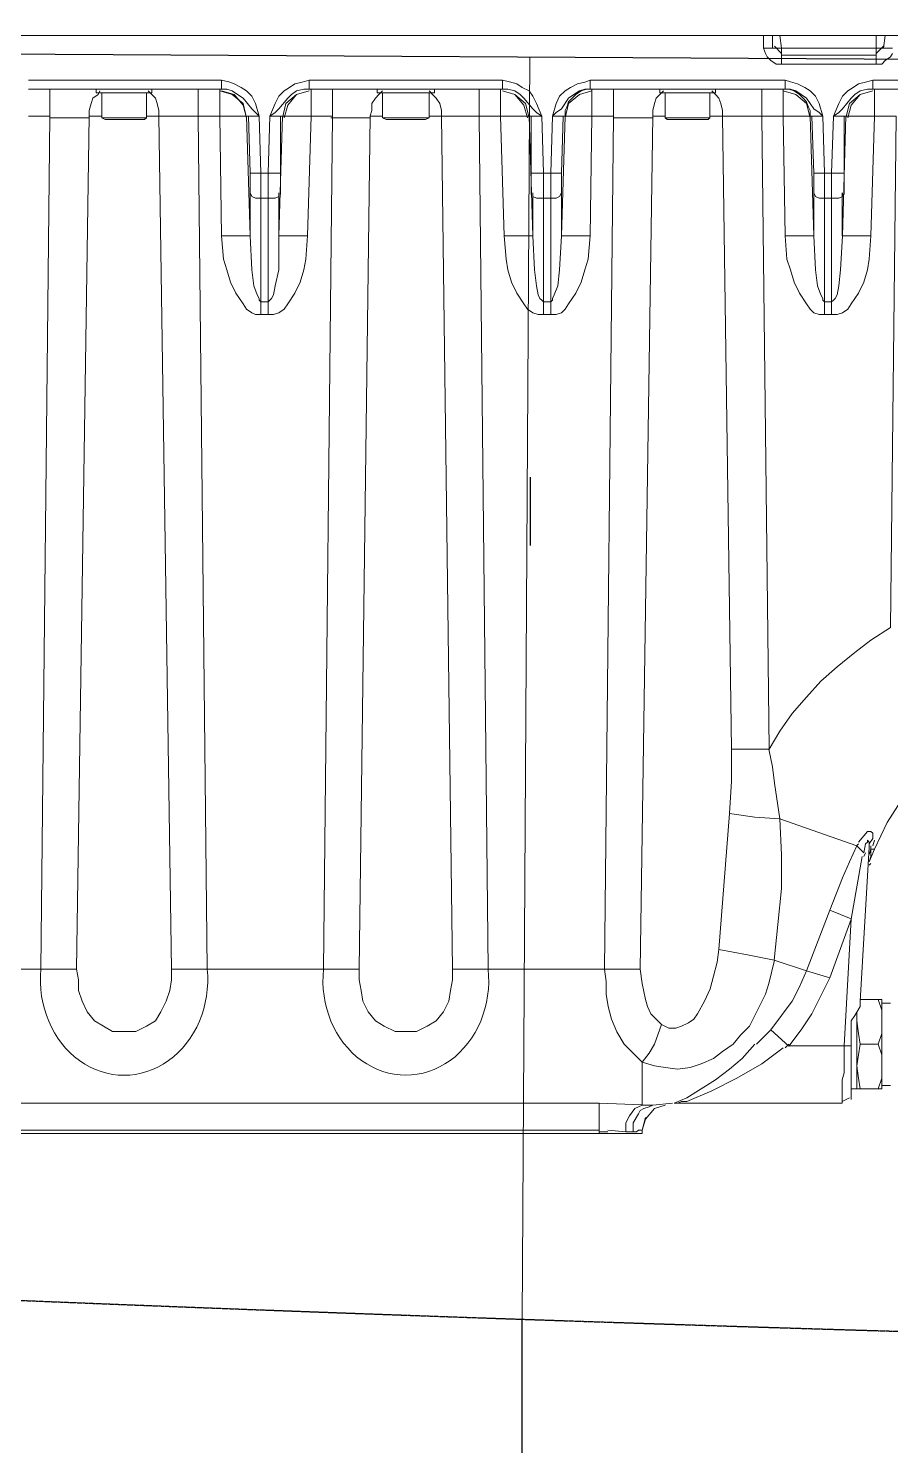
# Model space of a CAD drawing. Header units: inches. Extents: x 23291 to 181956, y 9161 to 51408.
# Drawn here: x 114174 to 114510, y 35980 to 36533 of the extents above; entities that cross this region are included whole.
import ezdxf

# ---------------------------------------------------------------- set-up
doc = ezdxf.new("R2010")
doc.units = ezdxf.units.IN
doc.header["$MEASUREMENT"] = 0
doc.linetypes.add('HIDDEN2', pattern=[0.1875, 0.125, -0.0625])
doc.layers.add('1', color=3, linetype='Continuous')
doc.layers.add('Floor', color=3, linetype='Continuous')
doc.layers.add('Dim', color=6, linetype='Continuous', lineweight=13)

# ---------------------------------------------------------------- blocks, each defined once
blk = doc.blocks.new('5')
at = {"layer": '1', "lineweight": 9}
for p, q in [((226.13977, -22.16637), (226.53352, -22.16637)), ((226.74309, -22.16637), (226.2052, -22.16637)), ((226.53034, -22.1708), (226.53034, -22.16638)), ((226.53351, -22.1708), (226.53351, -22.16638)), ((226.53606, -22.16637), (226.53669, -22.17079)), ((226.57035, -22.16637), (226.57035, -22.17079)), ((226.57352, -22.16637), (226.57288, -22.17079)), ((226.53033, -22.17079), (226.53098, -22.17271)), ((226.53351, -22.1708), (226.53034, -22.1708)), ((226.53669, -22.1708), (226.53352, -22.1708)), ((226.53415, -22.17018), (226.53669, -22.17271)), ((226.57035, -22.1708), (226.53668, -22.1708)), ((226.53669, -22.17651), (226.53669, -22.17079)), ((226.57289, -22.1708), (226.57034, -22.1708)), ((226.57035, -22.17271), (226.57289, -22.17018)), ((226.57035, -22.17079), (226.57035, -22.17651)), ((226.57607, -22.1708), (226.57288, -22.1708)), ((226.53098, -22.17271), (226.53162, -22.17398)), ((226.53162, -22.17398), (226.53288, -22.17524)), ((226.53288, -22.17524), (226.53479, -22.17651)), ((226.53479, -22.17651), (226.53669, -22.17651)), ((226.57035, -22.17335), (226.53668, -22.17335)), ((226.57035, -22.17651), (226.53668, -22.17651)), ((226.57034, -22.17652), (226.57226, -22.17652)), ((226.57226, -22.17652), (226.57353, -22.17525)), ((226.57353, -22.17525), (226.57542, -22.17397)), ((226.57542, -22.17397), (226.57607, -22.1727)), ((226.33791, -22.18224), (226.26933, -22.18224)), ((226.33791, -22.18541), (226.26933, -22.18541)), ((226.27694, -22.18541), (226.27694, -22.19494)), ((226.29282, -22.18541), (226.29282, -22.18541)), ((226.29346, -22.18541), (226.29346, -22.18667)), ((226.29346, -22.18541), (226.29346, -22.18541)), ((226.29346, -22.18667), (226.31314, -22.18667)), ((226.29473, -22.18604), (226.2941, -22.18732)), ((226.29536, -22.19557), (226.29536, -22.18667)), ((226.29536, -22.18667), (226.29536, -22.19557)), ((226.31124, -22.19557), (226.31124, -22.18667)), ((226.31124, -22.18667), (226.31124, -22.19557)), ((226.31188, -22.18604), (226.31315, -22.18732)), ((226.31315, -22.18667), (226.31315, -22.18541)), ((226.31315, -22.18541), (226.31315, -22.18541)), ((226.31441, -22.18541), (226.31379, -22.18541)), ((226.32966, -22.18541), (226.32966, -22.19494)), ((226.33727, -22.18604), (226.34173, -22.18731)), ((226.33728, -22.18541), (226.33728, -22.19494)), ((226.33791, -22.18225), (226.33791, -22.18541)), ((226.34235, -22.18731), (226.33791, -22.18604)), ((226.33792, -22.18223), (226.34046, -22.18286)), ((226.33981, -22.18541), (226.33792, -22.18541)), ((226.34171, -22.18604), (226.33981, -22.18541)), ((226.34046, -22.18286), (226.34236, -22.18351)), ((226.34363, -22.18731), (226.34171, -22.18604)), ((226.34236, -22.18351), (226.3449, -22.18478)), ((226.3449, -22.18478), (226.3468, -22.18604)), ((226.3468, -22.18604), (226.3487, -22.18794)), ((226.36015, -22.18603), (226.35825, -22.18795)), ((226.36204, -22.18477), (226.36015, -22.18603)), ((226.36396, -22.1835), (226.36204, -22.18477)), ((226.36269, -22.18731), (226.36457, -22.18604)), ((226.36648, -22.18287), (226.36396, -22.1835)), ((226.36457, -22.18604), (226.36713, -22.18541)), ((226.36457, -22.18732), (226.36903, -22.18604)), ((226.36903, -22.18604), (226.36457, -22.18732)), ((226.36903, -22.18224), (226.36648, -22.18287)), ((226.36713, -22.18541), (226.36903, -22.18541)), ((226.43762, -22.18224), (226.36902, -22.18224)), ((226.43762, -22.18541), (226.36902, -22.18541)), ((226.36903, -22.18541), (226.36903, -22.18225)), ((226.36967, -22.18541), (226.36967, -22.19494)), ((226.37729, -22.18541), (226.37729, -22.19494)), ((226.39316, -22.18541), (226.39255, -22.18541)), ((226.39316, -22.18541), (226.39316, -22.18667)), ((226.39316, -22.18541), (226.39316, -22.18541)), ((226.39316, -22.18667), (226.41348, -22.18667)), ((226.39507, -22.18604), (226.3938, -22.18732)), ((226.39507, -22.19557), (226.39507, -22.18667)), ((226.39507, -22.18667), (226.39507, -22.19557)), ((226.41158, -22.18604), (226.41285, -22.18732)), ((226.41158, -22.19557), (226.41158, -22.18667)), ((226.41158, -22.18667), (226.41158, -22.19557)), ((226.41348, -22.18667), (226.41348, -22.18541)), ((226.41348, -22.18541), (226.41348, -22.18541)), ((226.41412, -22.18541), (226.41348, -22.18541)), ((226.42936, -22.18541), (226.42936, -22.19494)), ((226.43699, -22.18541), (226.43699, -22.19494)), ((226.43762, -22.18225), (226.43762, -22.18541)), ((226.44206, -22.18731), (226.43762, -22.18604)), ((226.43762, -22.18604), (226.44206, -22.18731)), ((226.43763, -22.18223), (226.44015, -22.18286)), ((226.43952, -22.18541), (226.43763, -22.18541)), ((226.44207, -22.18604), (226.43952, -22.18541)), ((226.44015, -22.18286), (226.44271, -22.18351)), ((226.44396, -22.18731), (226.44207, -22.18604)), ((226.44271, -22.18351), (226.44461, -22.18478)), ((226.44461, -22.18478), (226.44715, -22.18604)), ((226.44715, -22.18604), (226.44842, -22.18794)), ((226.45985, -22.18603), (226.45794, -22.18795)), ((226.46177, -22.18477), (226.45985, -22.18603)), ((226.46429, -22.1835), (226.46177, -22.18477)), ((226.46494, -22.18604), (226.46302, -22.18731)), ((226.46367, -22.18731), (226.46556, -22.18604)), ((226.46684, -22.18287), (226.46429, -22.1835)), ((226.46937, -22.18604), (226.46493, -22.18732)), ((226.46684, -22.18541), (226.46494, -22.18604)), ((226.46556, -22.18604), (226.46746, -22.18541)), ((226.46873, -22.18224), (226.46684, -22.18287)), ((226.46873, -22.18541), (226.46684, -22.18541)), ((226.46746, -22.18541), (226.46873, -22.18541)), ((226.46873, -22.18541), (226.46873, -22.18225)), ((226.53797, -22.18224), (226.46874, -22.18224)), ((226.53797, -22.18541), (226.46874, -22.18541)), ((226.46937, -22.18541), (226.46937, -22.19494)), ((226.477, -22.18541), (226.477, -22.19494)), ((226.49287, -22.18541), (226.49287, -22.18541)), ((226.4935, -22.18541), (226.4935, -22.18667)), ((226.4935, -22.18541), (226.4935, -22.18541)), ((226.4935, -22.18667), (226.5132, -22.18667)), ((226.49478, -22.18604), (226.49351, -22.18732)), ((226.49541, -22.19557), (226.49541, -22.18667)), ((226.49541, -22.18667), (226.49541, -22.19557)), ((226.5113, -22.19557), (226.5113, -22.18667)), ((226.5113, -22.18667), (226.5113, -22.19557)), ((226.51193, -22.18604), (226.5132, -22.18732)), ((226.51321, -22.18667), (226.51321, -22.18541)), ((226.51321, -22.18541), (226.51321, -22.18541)), ((226.51447, -22.18541), (226.51384, -22.18541)), ((226.52971, -22.18541), (226.52971, -22.19494)), ((226.53733, -22.18541), (226.53733, -22.19494)), ((226.54177, -22.18731), (226.53733, -22.18604)), ((226.53797, -22.18223), (226.53987, -22.18286)), ((226.53797, -22.18225), (226.53797, -22.18541)), ((226.53987, -22.18541), (226.53797, -22.18541)), ((226.53797, -22.18541), (226.53924, -22.18541)), ((226.53924, -22.18541), (226.54114, -22.18604)), ((226.53987, -22.18286), (226.54241, -22.18351)), ((226.54177, -22.18604), (226.53987, -22.18541)), ((226.54114, -22.18604), (226.54306, -22.18731)), ((226.54368, -22.18731), (226.54177, -22.18604)), ((226.54241, -22.18351), (226.54495, -22.18478)), ((226.54495, -22.18478), (226.54685, -22.18604)), ((226.54685, -22.18604), (226.54877, -22.18794)), ((226.56019, -22.18603), (226.55829, -22.18795)), ((226.5621, -22.18477), (226.56019, -22.18603)), ((226.564, -22.1835), (226.5621, -22.18477)), ((226.56465, -22.18604), (226.56273, -22.18731)), ((226.56655, -22.18287), (226.564, -22.1835)), ((226.56717, -22.18541), (226.56465, -22.18604)), ((226.56465, -22.18732), (226.56909, -22.18604)), ((226.56909, -22.18604), (226.56465, -22.18732)), ((226.56909, -22.18224), (226.56655, -22.18287)), ((226.56909, -22.18541), (226.56717, -22.18541)), ((226.67006, -22.18224), (226.56909, -22.18224)), ((226.56909, -22.18541), (226.56909, -22.18225)), ((226.67006, -22.18541), (226.56909, -22.18541)), ((226.56972, -22.18541), (226.56972, -22.19494)), ((226.29158, -22.19048), (226.29092, -22.19303)), ((226.29219, -22.18859), (226.29158, -22.19048)), ((226.2941, -22.18732), (226.29219, -22.18859)), ((226.31315, -22.18732), (226.31442, -22.18859)), ((226.31442, -22.18859), (226.31505, -22.19048)), ((226.31505, -22.19048), (226.31569, -22.19303)), ((226.34173, -22.18731), (226.34554, -22.19049)), ((226.34554, -22.19112), (226.34235, -22.18731)), ((226.34555, -22.18857), (226.34363, -22.18731)), ((226.34554, -22.19049), (226.34679, -22.19557)), ((226.34679, -22.19557), (226.34554, -22.19112)), ((226.3487, -22.19239), (226.34555, -22.18857)), ((226.3487, -22.18794), (226.34999, -22.19049)), ((226.34999, -22.19049), (226.35124, -22.19494)), ((226.35698, -22.19048), (226.35506, -22.19495)), ((226.35825, -22.18795), (226.35698, -22.19048)), ((226.35825, -22.19241), (226.36142, -22.18857)), ((226.3595, -22.19556), (226.36079, -22.19048)), ((226.36142, -22.19112), (226.36015, -22.19556)), ((226.36079, -22.19048), (226.36457, -22.18732)), ((226.36142, -22.18857), (226.36269, -22.18731)), ((226.36457, -22.18732), (226.36142, -22.19112)), ((226.39255, -22.18859), (226.39124, -22.19048)), ((226.39124, -22.19048), (226.39124, -22.19303)), ((226.3938, -22.18732), (226.39255, -22.18859)), ((226.41285, -22.18732), (226.41413, -22.18859)), ((226.41413, -22.18859), (226.4154, -22.19048)), ((226.4154, -22.19048), (226.41602, -22.19303)), ((226.44525, -22.19112), (226.44206, -22.18731)), ((226.44206, -22.18731), (226.44587, -22.19049)), ((226.44525, -22.18857), (226.44396, -22.18731)), ((226.44842, -22.19239), (226.44525, -22.18857)), ((226.44652, -22.19557), (226.44525, -22.19112)), ((226.44587, -22.19049), (226.44716, -22.19557)), ((226.44842, -22.18794), (226.44968, -22.19049)), ((226.44968, -22.19049), (226.45159, -22.19494)), ((226.45668, -22.19048), (226.45541, -22.19495)), ((226.45794, -22.18795), (226.45668, -22.19048)), ((226.46112, -22.18857), (226.45858, -22.19241)), ((226.46112, -22.19048), (226.45985, -22.19556)), ((226.45985, -22.19302), (226.46048, -22.19177)), ((226.46048, -22.19177), (226.46112, -22.18986)), ((226.46302, -22.18731), (226.46112, -22.18857)), ((226.46493, -22.18732), (226.46112, -22.19048)), ((226.46112, -22.18986), (226.46239, -22.18857)), ((226.46239, -22.18857), (226.46367, -22.18731)), ((226.49161, -22.19048), (226.49097, -22.19303)), ((226.49224, -22.18859), (226.49161, -22.19048)), ((226.49351, -22.18732), (226.49224, -22.18859)), ((226.5132, -22.18732), (226.51447, -22.18859)), ((226.51447, -22.18859), (226.5151, -22.19048)), ((226.5151, -22.19048), (226.51574, -22.19303)), ((226.54559, -22.19049), (226.54177, -22.18731)), ((226.54306, -22.18731), (226.54433, -22.18857)), ((226.54558, -22.18857), (226.54368, -22.18731)), ((226.54433, -22.18857), (226.54558, -22.18986)), ((226.54812, -22.19239), (226.54558, -22.18857)), ((226.54558, -22.18986), (226.54622, -22.19178)), ((226.54686, -22.19557), (226.54559, -22.19049)), ((226.54622, -22.19178), (226.54685, -22.19302)), ((226.54877, -22.18794), (226.55004, -22.19049)), ((226.55004, -22.19049), (226.55131, -22.19494)), ((226.55702, -22.19048), (226.5551, -22.19495)), ((226.55829, -22.18795), (226.55702, -22.19048)), ((226.56146, -22.18857), (226.55829, -22.19241)), ((226.55956, -22.19556), (226.56083, -22.19048)), ((226.56146, -22.19112), (226.56019, -22.19556)), ((226.56083, -22.19048), (226.56465, -22.18732)), ((226.56273, -22.18731), (226.56146, -22.18857)), ((226.56465, -22.18732), (226.56146, -22.19112)), ((226.27694, -22.19494), (226.26933, -22.19494)), ((226.27694, -22.19493), (226.27377, -22.49781)), ((226.29091, -22.19557), (226.27695, -22.19557)), ((226.29092, -22.19494), (226.28648, -22.49782)), ((226.29092, -22.19303), (226.29092, -22.19493)), ((226.29536, -22.19494), (226.29092, -22.19494)), ((226.31124, -22.19557), (226.29535, -22.19557)), ((226.29664, -22.19619), (226.29537, -22.19556)), ((226.3106, -22.19619), (226.29663, -22.19619)), ((226.31124, -22.19556), (226.3106, -22.19619)), ((226.31568, -22.19494), (226.31124, -22.19494)), ((226.32012, -22.49782), (226.31568, -22.19494)), ((226.31569, -22.19303), (226.31569, -22.19493)), ((226.32966, -22.19494), (226.31569, -22.19494)), ((226.33728, -22.19494), (226.32965, -22.19494)), ((226.33283, -22.49782), (226.32966, -22.19494)), ((226.33791, -22.23746), (226.33727, -22.19494)), ((226.34679, -22.19494), (226.33727, -22.19494)), ((226.34745, -22.19494), (226.34679, -22.19494)), ((226.34808, -22.23746), (226.34679, -22.19494)), ((226.34808, -22.21526), (226.34745, -22.19494)), ((226.34745, -22.19494), (226.34808, -22.19494)), ((226.34808, -22.19494), (226.34871, -22.19494)), ((226.34999, -22.19368), (226.3487, -22.19239)), ((226.34871, -22.19494), (226.34937, -22.19494)), ((226.34937, -22.19494), (226.35125, -22.19494)), ((226.35124, -22.19494), (226.34999, -22.19368)), ((226.35124, -22.19494), (226.35188, -22.21526)), ((226.35505, -22.19494), (226.35442, -22.21526)), ((226.35505, -22.19494), (226.35697, -22.19494)), ((226.35506, -22.19494), (226.35698, -22.19367)), ((226.35697, -22.19494), (226.35824, -22.19494)), ((226.35698, -22.19367), (226.35825, -22.19241)), ((226.35824, -22.23746), (226.35951, -22.19494)), ((226.35824, -22.19494), (226.35889, -22.19494)), ((226.35951, -22.19494), (226.35888, -22.19494)), ((226.35888, -22.21526), (226.35888, -22.19494)), ((226.35951, -22.19494), (226.36966, -22.19494)), ((226.36967, -22.19494), (226.36839, -22.23746)), ((226.37729, -22.19494), (226.36966, -22.19494)), ((226.37729, -22.19493), (226.37412, -22.49781)), ((226.39062, -22.19557), (226.37665, -22.19557)), ((226.39062, -22.19494), (226.38681, -22.49782)), ((226.39124, -22.19303), (226.39062, -22.19493)), ((226.39507, -22.19494), (226.39062, -22.19494)), ((226.39634, -22.19619), (226.39507, -22.19556)), ((226.41158, -22.19557), (226.39507, -22.19557)), ((226.41032, -22.19619), (226.39634, -22.19619)), ((226.41158, -22.19556), (226.41032, -22.19619)), ((226.41603, -22.19494), (226.41159, -22.19494)), ((226.41602, -22.19303), (226.41602, -22.19493)), ((226.42936, -22.19494), (226.41602, -22.19494)), ((226.41984, -22.49782), (226.41603, -22.19494)), ((226.43699, -22.19494), (226.42936, -22.19494)), ((226.43253, -22.49782), (226.42936, -22.19494)), ((226.43826, -22.23746), (226.43699, -22.19494)), ((226.44716, -22.19494), (226.43699, -22.19494)), ((226.44778, -22.19494), (226.44715, -22.19494)), ((226.44843, -22.23746), (226.44716, -22.19494)), ((226.44778, -22.21526), (226.44778, -22.19494)), ((226.44778, -22.19494), (226.44778, -22.19494)), ((226.44778, -22.19494), (226.44842, -22.19494)), ((226.44968, -22.19368), (226.44842, -22.19239)), ((226.44842, -22.19494), (226.4497, -22.19494)), ((226.45159, -22.19494), (226.44968, -22.19368)), ((226.4497, -22.19494), (226.45159, -22.19494)), ((226.45159, -22.19494), (226.45224, -22.21526)), ((226.45542, -22.19494), (226.45477, -22.21526)), ((226.45668, -22.19367), (226.45541, -22.19494)), ((226.45541, -22.19494), (226.45731, -22.19494)), ((226.45858, -22.19241), (226.45668, -22.19367)), ((226.45731, -22.19494), (226.45793, -22.19494)), ((226.45793, -22.19494), (226.45858, -22.19494)), ((226.45858, -22.23746), (226.45985, -22.19494)), ((226.45858, -22.21526), (226.45921, -22.19494)), ((226.45858, -22.19494), (226.45922, -22.19494)), ((226.45985, -22.19494), (226.45921, -22.19494)), ((226.45985, -22.19494), (226.45985, -22.19302)), ((226.45985, -22.19494), (226.46938, -22.19494)), ((226.46937, -22.19494), (226.46873, -22.23746)), ((226.477, -22.19494), (226.46937, -22.19494)), ((226.477, -22.19493), (226.47383, -22.49781)), ((226.49097, -22.19557), (226.477, -22.19557)), ((226.49097, -22.19494), (226.48653, -22.49782)), ((226.49097, -22.19303), (226.49097, -22.19493)), ((226.49541, -22.19494), (226.49097, -22.19494)), ((226.49605, -22.19619), (226.4954, -22.19556)), ((226.5113, -22.19557), (226.49542, -22.19557)), ((226.51065, -22.19619), (226.49606, -22.19619)), ((226.5113, -22.19556), (226.51065, -22.19619)), ((226.51573, -22.19494), (226.51129, -22.19494)), ((226.5189, -22.41972), (226.51573, -22.19494)), ((226.51574, -22.19303), (226.51574, -22.19493)), ((226.51574, -22.19494), (226.52971, -22.19494)), ((226.53733, -22.19494), (226.5297, -22.19494)), ((226.52971, -22.19494), (226.53225, -22.41972)), ((226.53797, -22.23746), (226.53732, -22.19494)), ((226.54686, -22.19494), (226.53733, -22.19494)), ((226.54685, -22.19302), (226.54685, -22.19494)), ((226.54749, -22.19494), (226.54686, -22.19494)), ((226.54812, -22.23746), (226.54686, -22.19494)), ((226.54811, -22.21526), (226.54749, -22.19494)), ((226.54749, -22.19494), (226.54811, -22.19494)), ((226.54811, -22.19494), (226.54876, -22.19494)), ((226.55004, -22.19368), (226.54812, -22.19239)), ((226.54876, -22.19494), (226.5494, -22.19494)), ((226.5494, -22.19494), (226.55132, -22.19494)), ((226.55131, -22.19494), (226.55004, -22.19368)), ((226.55131, -22.19494), (226.55194, -22.21526)), ((226.5551, -22.19494), (226.55448, -22.21526)), ((226.55702, -22.19367), (226.5551, -22.19494)), ((226.55511, -22.19494), (226.55702, -22.19494)), ((226.55829, -22.19241), (226.55702, -22.19367)), ((226.55702, -22.19494), (226.55828, -22.19494)), ((226.55828, -22.19494), (226.55892, -22.19494)), ((226.55829, -22.23746), (226.55956, -22.19494)), ((226.55956, -22.19494), (226.55891, -22.19494)), ((226.55892, -22.21526), (226.55892, -22.19494)), ((226.55956, -22.19494), (226.56971, -22.19494)), ((226.56972, -22.19494), (226.56845, -22.23746)), ((226.57734, -22.19494), (226.56971, -22.19494)), ((226.57542, -22.37655), (226.57734, -22.19494)), ((226.35189, -22.21526), (226.34807, -22.21526)), ((226.34808, -22.22284), (226.34808, -22.21526)), ((226.35442, -22.21526), (226.35188, -22.21526)), ((226.35189, -22.22478), (226.35189, -22.21525)), ((226.35888, -22.21526), (226.35442, -22.21526)), ((226.35442, -22.21526), (226.35442, -22.22479)), ((226.35888, -22.22285), (226.35888, -22.21526)), ((226.44778, -22.22284), (226.44778, -22.21526)), ((226.45224, -22.21526), (226.44778, -22.21526)), ((226.45224, -22.22478), (226.45224, -22.21525)), ((226.45477, -22.21526), (226.45225, -22.21526)), ((226.45858, -22.21526), (226.45477, -22.21526)), ((226.45477, -22.21526), (226.45477, -22.22479)), ((226.45858, -22.22285), (226.45858, -22.21526)), ((226.55194, -22.21526), (226.54811, -22.21526)), ((226.54812, -22.22284), (226.54812, -22.21526)), ((226.55448, -22.21526), (226.55193, -22.21526)), ((226.55194, -22.22478), (226.55194, -22.21525)), ((226.55892, -22.21526), (226.55448, -22.21526)), ((226.55448, -22.21526), (226.55448, -22.22479)), ((226.55892, -22.22285), (226.55892, -22.21526)), ((226.3487, -22.22353), (226.34807, -22.2222)), ((226.34808, -22.22221), (226.34808, -22.23747)), ((226.35824, -22.23746), (226.35824, -22.2222)), ((226.35824, -22.22353), (226.35824, -22.2222)), ((226.44843, -22.22353), (226.44843, -22.2222)), ((226.44843, -22.22221), (226.44843, -22.23747)), ((226.45794, -22.22353), (226.45858, -22.2222)), ((226.45858, -22.23746), (226.45858, -22.2222)), ((226.54877, -22.22353), (226.54811, -22.2222)), ((226.54812, -22.22221), (226.54812, -22.23747)), ((226.55828, -22.23746), (226.55828, -22.2222)), ((226.55829, -22.22353), (226.55829, -22.2222)), ((226.34997, -22.22414), (226.3487, -22.22353)), ((226.35189, -22.22414), (226.34997, -22.22414)), ((226.35188, -22.22414), (226.35442, -22.22414)), ((226.35189, -22.26542), (226.35189, -22.22414)), ((226.35442, -22.22414), (226.35442, -22.26542)), ((226.35442, -22.22414), (226.35697, -22.22414)), ((226.35697, -22.22414), (226.35824, -22.22353)), ((226.44968, -22.22414), (226.44843, -22.22353)), ((226.45224, -22.22414), (226.44968, -22.22414)), ((226.45224, -22.26542), (226.45224, -22.22414)), ((226.45225, -22.22414), (226.45477, -22.22414)), ((226.45477, -22.22414), (226.45477, -22.26542)), ((226.45477, -22.22414), (226.45669, -22.22414)), ((226.45669, -22.22414), (226.45794, -22.22353)), ((226.55004, -22.22414), (226.54877, -22.22353)), ((226.55194, -22.22414), (226.55004, -22.22414)), ((226.55193, -22.22414), (226.55448, -22.22414)), ((226.55194, -22.26542), (226.55194, -22.22414)), ((226.55448, -22.22414), (226.55448, -22.26542)), ((226.55448, -22.22414), (226.55702, -22.22414)), ((226.55702, -22.22414), (226.55829, -22.22353)), ((226.33856, -22.24572), (226.33791, -22.23746)), ((226.33791, -22.23746), (226.34808, -22.23746)), ((226.34808, -22.23746), (226.34871, -22.24954)), ((226.36839, -22.23746), (226.35824, -22.23746)), ((226.35824, -22.23747), (226.35824, -22.24954)), ((226.36778, -22.24571), (226.36839, -22.23746)), ((226.43889, -22.24572), (226.43826, -22.23746)), ((226.44843, -22.23746), (226.43826, -22.23746)), ((226.44905, -22.24954), (226.44843, -22.23746)), ((226.45858, -22.23747), (226.45794, -22.24954)), ((226.46873, -22.23746), (226.45858, -22.23746)), ((226.46811, -22.24571), (226.46874, -22.23746)), ((226.54812, -22.23746), (226.53796, -22.23746)), ((226.53861, -22.24572), (226.53797, -22.23746)), ((226.54876, -22.24954), (226.54812, -22.23746)), ((226.55829, -22.23747), (226.55765, -22.24954)), ((226.56844, -22.23746), (226.55829, -22.23746)), ((226.56782, -22.24571), (226.56844, -22.23746)), ((226.33981, -22.24954), (226.33856, -22.24572)), ((226.36714, -22.24954), (226.36778, -22.24571)), ((226.43953, -22.24954), (226.43889, -22.24572)), ((226.46684, -22.24954), (226.46811, -22.24571)), ((226.53986, -22.24954), (226.53861, -22.24572)), ((226.56717, -22.24954), (226.56782, -22.24571)), ((226.3411, -22.25395), (226.33981, -22.24954)), ((226.34871, -22.24954), (226.34935, -22.25525)), ((226.35824, -22.24954), (226.35697, -22.25524)), ((226.36587, -22.25395), (226.36714, -22.24954)), ((226.4408, -22.25395), (226.43953, -22.24954)), ((226.44968, -22.25525), (226.44905, -22.24954)), ((226.45794, -22.24954), (226.45731, -22.25524)), ((226.46555, -22.25395), (226.46684, -22.24954)), ((226.54114, -22.25395), (226.53986, -22.24954)), ((226.54941, -22.25525), (226.54876, -22.24954)), ((226.55765, -22.24954), (226.55702, -22.25524)), ((226.56592, -22.25395), (226.56717, -22.24954)), ((226.343, -22.25778), (226.3411, -22.25395)), ((226.34935, -22.25525), (226.35061, -22.25842)), ((226.35697, -22.25524), (226.35634, -22.25842)), ((226.36395, -22.25778), (226.36587, -22.25395)), ((226.4427, -22.25778), (226.4408, -22.25395)), ((226.45034, -22.25842), (226.44968, -22.25525)), ((226.45731, -22.25524), (226.45604, -22.25842)), ((226.46365, -22.25778), (226.46555, -22.25395)), ((226.54305, -22.25778), (226.54114, -22.25395)), ((226.55066, -22.25842), (226.54941, -22.25525)), ((226.55702, -22.25524), (226.55639, -22.25842)), ((226.564, -22.25778), (226.56592, -22.25395)), ((226.34554, -22.26162), (226.343, -22.25778)), ((226.3468, -22.2635), (226.34554, -22.26162)), ((226.35061, -22.25842), (226.35123, -22.2597)), ((226.35123, -22.2597), (226.35123, -22.26033)), ((226.35123, -22.26033), (226.3519, -22.26094)), ((226.35442, -22.26095), (226.35188, -22.26095)), ((226.35505, -22.26034), (226.35442, -22.26095)), ((226.3557, -22.25968), (226.35505, -22.26034)), ((226.35634, -22.25842), (226.3557, -22.25968)), ((226.36014, -22.2635), (226.36141, -22.2616)), ((226.36141, -22.2616), (226.36395, -22.25778)), ((226.44524, -22.26162), (226.4427, -22.25778)), ((226.44652, -22.2635), (226.44524, -22.26162)), ((226.45095, -22.2597), (226.45034, -22.25842)), ((226.4516, -22.26033), (226.45095, -22.2597)), ((226.45224, -22.26094), (226.4516, -22.26033)), ((226.45477, -22.26095), (226.45225, -22.26095)), ((226.45542, -22.26034), (226.45477, -22.26095)), ((226.45604, -22.25842), (226.45542, -22.25968)), ((226.45542, -22.25968), (226.45542, -22.26034)), ((226.45986, -22.2635), (226.46113, -22.2616)), ((226.46113, -22.2616), (226.46365, -22.25778)), ((226.54559, -22.26162), (226.54305, -22.25778)), ((226.54685, -22.2635), (226.54559, -22.26162)), ((226.5513, -22.2597), (226.55066, -22.25842)), ((226.5513, -22.26033), (226.5513, -22.2597)), ((226.55195, -22.26094), (226.5513, -22.26033)), ((226.55448, -22.26095), (226.55193, -22.26095)), ((226.5551, -22.26034), (226.55448, -22.26095)), ((226.55575, -22.25968), (226.5551, -22.26034)), ((226.55639, -22.25842), (226.55575, -22.25968)), ((226.56019, -22.2635), (226.56146, -22.2616)), ((226.56146, -22.2616), (226.564, -22.25778)), ((226.34869, -22.26478), (226.3468, -22.2635)), ((226.34998, -22.26541), (226.34869, -22.26478)), ((226.35188, -22.26541), (226.34998, -22.26541)), ((226.35442, -22.26542), (226.35188, -22.26542)), ((226.35442, -22.26542), (226.35634, -22.26542)), ((226.35634, -22.26542), (226.35824, -22.26478)), ((226.35824, -22.26478), (226.36014, -22.2635)), ((226.44843, -22.26478), (226.44652, -22.2635)), ((226.45033, -22.26541), (226.44843, -22.26478)), ((226.45225, -22.26541), (226.45033, -22.26541)), ((226.45477, -22.26542), (226.45225, -22.26542)), ((226.45477, -22.26542), (226.45669, -22.26542)), ((226.45669, -22.26542), (226.45858, -22.26478)), ((226.45858, -22.26478), (226.45986, -22.2635)), ((226.54812, -22.26478), (226.54685, -22.2635)), ((226.55004, -22.26541), (226.54812, -22.26478)), ((226.55193, -22.26541), (226.55004, -22.26541)), ((226.55448, -22.26542), (226.55193, -22.26542)), ((226.55448, -22.26542), (226.55639, -22.26542)), ((226.55639, -22.26542), (226.55829, -22.26478)), ((226.55829, -22.26478), (226.56019, -22.2635)), ((226.56844, -22.38102), (226.57542, -22.37655)), ((226.56273, -22.38542), (226.56844, -22.38102)), ((226.55639, -22.39052), (226.56273, -22.38542)), ((226.55066, -22.39558), (226.55639, -22.39052)), ((226.54559, -22.4013), (226.55066, -22.39558)), ((226.54051, -22.40703), (226.54559, -22.4013)), ((226.53606, -22.41337), (226.54051, -22.40703)), ((226.53225, -22.41972), (226.53606, -22.41337)), ((226.5189, -22.43114), (226.5189, -22.41972)), ((226.51891, -22.41971), (226.53225, -22.41971)), ((226.53224, -22.41971), (226.53352, -22.42606)), ((226.53352, -22.42606), (226.53416, -22.43177)), ((226.51828, -22.44257), (226.5189, -22.43114)), ((226.53416, -22.43177), (226.53606, -22.44448)), ((226.57417, -22.44573), (226.57987, -22.43688)), ((226.51447, -22.49084), (226.51828, -22.44256)), ((226.51828, -22.44256), (226.52718, -22.44387)), ((226.52718, -22.44387), (226.53606, -22.44448)), ((226.53606, -22.44448), (226.53669, -22.45721)), ((226.53606, -22.44448), (226.56337, -22.45401)), ((226.56971, -22.45526), (226.57417, -22.44573)), ((226.564, -22.45337), (226.56338, -22.454)), ((226.56717, -22.44892), (226.564, -22.45276)), ((226.56655, -22.45336), (226.5659, -22.45656)), ((226.56718, -22.45275), (226.56655, -22.45336)), ((226.56782, -22.44892), (226.56717, -22.44892)), ((226.56782, -22.45275), (226.56718, -22.45209)), ((226.56718, -22.45209), (226.56718, -22.45275)), ((226.56844, -22.44892), (226.56782, -22.44892)), ((226.56782, -22.45337), (226.56909, -22.45145)), ((226.56782, -22.45336), (226.56782, -22.45275)), ((226.56782, -22.45465), (226.56782, -22.45336)), ((226.56782, -22.45464), (226.56782, -22.45337)), ((226.56909, -22.44958), (226.56844, -22.44892)), ((226.56909, -22.45145), (226.56909, -22.44958)), ((226.56972, -22.45209), (226.56909, -22.45401)), ((226.53669, -22.45721), (226.53669, -22.46927)), ((226.56337, -22.45401), (226.56083, -22.45972)), ((226.56592, -22.45656), (226.56337, -22.45401)), ((226.56528, -22.45782), (226.56337, -22.46863)), ((226.56782, -22.45465), (226.56465, -22.50925)), ((226.56654, -22.45656), (226.56592, -22.45782)), ((226.56781, -22.4572), (226.56844, -22.45526)), ((226.56782, -22.45526), (226.56782, -22.45465)), ((226.56782, -22.45973), (226.56971, -22.45526)), ((226.56845, -22.45781), (226.56782, -22.45973)), ((226.56844, -22.45401), (226.56845, -22.45526)), ((226.56844, -22.45526), (226.56908, -22.45526)), ((226.56845, -22.45526), (226.56845, -22.45781)), ((226.56908, -22.45526), (226.56971, -22.45526)), ((226.56083, -22.45972), (226.55829, -22.46543)), ((226.56844, -22.46037), (226.56781, -22.46098)), ((226.55829, -22.46543), (226.55383, -22.47688)), ((226.56337, -22.46863), (226.56147, -22.48006)), ((226.53669, -22.46927), (226.53541, -22.48194)), ((226.55384, -22.47688), (226.54558, -22.49844)), ((226.56147, -22.48004), (226.55384, -22.47688)), ((226.53541, -22.48194), (226.53414, -22.49465)), ((226.56147, -22.48005), (226.55384, -22.50098)), ((226.55892, -22.52513), (226.56146, -22.48004)), ((226.51383, -22.49531), (226.51446, -22.49084)), ((226.52464, -22.49275), (226.51447, -22.49084)), ((226.53414, -22.49465), (226.52464, -22.49275)), ((226.23249, -22.49781), (226.27378, -22.49781)), ((226.27378, -22.49781), (226.28648, -22.49781)), ((226.28648, -22.49782), (226.2871, -22.50162)), ((226.32012, -22.50162), (226.32012, -22.49782)), ((226.32013, -22.49781), (226.33282, -22.49781)), ((226.33283, -22.49781), (226.37413, -22.49781)), ((226.37413, -22.49781), (226.38681, -22.49781)), ((226.38681, -22.49782), (226.38681, -22.50162)), ((226.41983, -22.49781), (226.43253, -22.49781)), ((226.41984, -22.50162), (226.41984, -22.49782)), ((226.43254, -22.49781), (226.47383, -22.49781)), ((226.47383, -22.49781), (226.48653, -22.49781)), ((226.47383, -22.49781), (226.47445, -22.50228)), ((226.48653, -22.49782), (226.48717, -22.5029)), ((226.51256, -22.50037), (226.51383, -22.49531)), ((226.53416, -22.49464), (226.53224, -22.5029)), ((226.53414, -22.49465), (226.54559, -22.49846)), ((226.54559, -22.49845), (226.54304, -22.50416)), ((226.55384, -22.50098), (226.54559, -22.49845)), ((226.2871, -22.50162), (226.2871, -22.50545)), ((226.3195, -22.50545), (226.32012, -22.50162)), ((226.38681, -22.50162), (226.38745, -22.50545)), ((226.4192, -22.50545), (226.41984, -22.50162)), ((226.47445, -22.50228), (226.47445, -22.50671)), ((226.48717, -22.5029), (226.48844, -22.50861)), ((226.51131, -22.50482), (226.51256, -22.50037)), ((226.53224, -22.5029), (226.53099, -22.5067)), ((226.55384, -22.50098), (226.55067, -22.50735)), ((226.2871, -22.50545), (226.28838, -22.50925)), ((226.31823, -22.50925), (226.3195, -22.50545)), ((226.38745, -22.50545), (226.38809, -22.50925)), ((226.41857, -22.50925), (226.4192, -22.50545)), ((226.47445, -22.50671), (226.4751, -22.51116)), ((226.48844, -22.50861), (226.48907, -22.51114)), ((226.50939, -22.50925), (226.51131, -22.50482)), ((226.53099, -22.5067), (226.52907, -22.51051)), ((226.54304, -22.50416), (226.5405, -22.50925)), ((226.55067, -22.50735), (226.54748, -22.5137)), ((226.57226, -22.50862), (226.56465, -22.50862)), ((226.571, -22.50862), (226.57225, -22.51242)), ((226.57226, -22.54037), (226.57226, -22.50862)), ((226.28838, -22.50925), (226.29027, -22.51306)), ((226.29027, -22.51306), (226.29282, -22.51625)), ((226.31441, -22.51625), (226.31633, -22.51306)), ((226.31633, -22.51306), (226.31823, -22.50925)), ((226.38809, -22.50925), (226.38999, -22.51306)), ((226.38999, -22.51306), (226.39255, -22.51625)), ((226.41411, -22.51625), (226.41667, -22.51306)), ((226.41667, -22.51306), (226.41857, -22.50925)), ((226.4751, -22.51116), (226.47637, -22.5156)), ((226.48907, -22.51114), (226.49032, -22.5137)), ((226.49032, -22.5137), (226.49224, -22.51559)), ((226.50558, -22.51559), (226.50685, -22.5137)), ((226.50685, -22.5137), (226.50939, -22.50925)), ((226.52907, -22.51051), (226.52717, -22.51435)), ((226.5405, -22.50925), (226.53669, -22.51435)), ((226.54748, -22.5137), (226.54369, -22.51943)), ((226.56274, -22.51434), (226.56338, -22.51308)), ((226.56337, -22.51307), (226.56337, -22.51623)), ((226.56337, -22.54037), (226.56337, -22.51368)), ((226.56338, -22.51308), (226.56464, -22.51116)), ((226.56464, -22.51116), (226.56464, -22.50924)), ((226.57225, -22.51242), (226.57225, -22.51623)), ((226.57226, -22.50988), (226.57542, -22.50988)), ((226.29282, -22.51625), (226.296, -22.51814)), ((226.296, -22.51814), (226.29917, -22.52004)), ((226.30745, -22.52004), (226.31124, -22.51814)), ((226.31124, -22.51814), (226.31441, -22.51625)), ((226.39255, -22.51625), (226.3957, -22.51814)), ((226.3957, -22.51814), (226.39952, -22.52004)), ((226.40715, -22.52004), (226.41094, -22.51814)), ((226.41094, -22.51814), (226.41411, -22.51625)), ((226.47637, -22.5156), (226.47827, -22.52005)), ((226.49414, -22.51751), (226.4916, -22.52447)), ((226.49224, -22.51559), (226.49414, -22.51751)), ((226.49414, -22.51751), (226.4967, -22.51878)), ((226.4967, -22.51878), (226.49922, -22.51878)), ((226.49922, -22.51878), (226.50114, -22.51814)), ((226.50114, -22.51814), (226.50366, -22.51688)), ((226.50366, -22.51688), (226.50558, -22.51559)), ((226.52527, -22.51812), (226.52209, -22.52131)), ((226.52717, -22.51435), (226.52527, -22.51812)), ((226.53669, -22.51435), (226.53289, -22.51943)), ((226.56147, -22.51624), (226.56274, -22.51434)), ((226.56147, -22.54418), (226.56147, -22.51624)), ((226.56337, -22.51624), (226.564, -22.52069)), ((226.57226, -22.51624), (226.57226, -22.52069)), ((226.29917, -22.52004), (226.30361, -22.52004)), ((226.30361, -22.52004), (226.30745, -22.52004)), ((226.39952, -22.52004), (226.40333, -22.52004)), ((226.40333, -22.52004), (226.40715, -22.52004)), ((226.47827, -22.52005), (226.48081, -22.52448)), ((226.52209, -22.52131), (226.51954, -22.52447)), ((226.52781, -22.52447), (226.53288, -22.51944)), ((226.53288, -22.51943), (226.53924, -22.52514)), ((226.54369, -22.51943), (226.53924, -22.52514)), ((226.564, -22.52069), (226.56465, -22.52448)), ((226.57226, -22.52069), (226.571, -22.52448)), ((226.48081, -22.52448), (226.48398, -22.52766)), ((226.48398, -22.52766), (226.48717, -22.53082)), ((226.4897, -22.52765), (226.48718, -22.53084)), ((226.4916, -22.52447), (226.4897, -22.52765)), ((226.51573, -22.52704), (226.51256, -22.52957)), ((226.51954, -22.52447), (226.51573, -22.52704)), ((226.52274, -22.52958), (226.52718, -22.52448)), ((226.53733, -22.52577), (226.5297, -22.53146)), ((226.53797, -22.52577), (226.53924, -22.52446)), ((226.53924, -22.52513), (226.55891, -22.52513)), ((226.56146, -22.52513), (226.55892, -22.52513)), ((226.55893, -22.52513), (226.55893, -22.53464)), ((226.564, -22.52829), (226.56337, -22.53213)), ((226.56464, -22.52447), (226.564, -22.52829)), ((226.571, -22.52447), (226.56464, -22.52447)), ((226.57225, -22.52829), (226.571, -22.52447)), ((226.57225, -22.53213), (226.57225, -22.52829)), ((226.49161, -22.53214), (226.48717, -22.53084)), ((226.48717, -22.53084), (226.48717, -22.5461)), ((226.49541, -22.53275), (226.49161, -22.53214)), ((226.49986, -22.53339), (226.49541, -22.53275)), ((226.50431, -22.53275), (226.49986, -22.53339)), ((226.50812, -22.53145), (226.50431, -22.53275)), ((226.51256, -22.52957), (226.50812, -22.53145)), ((226.51321, -22.53719), (226.51828, -22.53339)), ((226.51828, -22.53339), (226.52274, -22.52958)), ((226.5297, -22.53146), (226.52082, -22.53658)), ((226.56337, -22.53213), (226.564, -22.53657)), ((226.57225, -22.53657), (226.57225, -22.53213)), ((226.50812, -22.54037), (226.51321, -22.53719)), ((226.52082, -22.53658), (226.51194, -22.54101)), ((226.55893, -22.53464), (226.55828, -22.53719)), ((226.55828, -22.53719), (226.55828, -22.54545)), ((226.564, -22.53657), (226.56464, -22.54037)), ((226.571, -22.54037), (226.57225, -22.53657)), ((226.57226, -22.53911), (226.57542, -22.53911)), ((226.49858, -22.54545), (226.50304, -22.54353)), ((226.50304, -22.54353), (226.50812, -22.54037)), ((226.51194, -22.54101), (226.50304, -22.54483)), ((226.55828, -22.54483), (226.56084, -22.54353)), ((226.56147, -22.54037), (226.56338, -22.54037)), ((226.56338, -22.54037), (226.57225, -22.54037)), ((225.7873, -22.54545), (226.47192, -22.54545)), ((226.47192, -22.55498), (226.47192, -22.54545)), ((226.47192, -22.54545), (226.48718, -22.54608)), ((226.48272, -22.54991), (226.48462, -22.54733)), ((226.48398, -22.55246), (226.4859, -22.54927)), ((226.48462, -22.54733), (226.48589, -22.5467)), ((226.48589, -22.5467), (226.48718, -22.54609)), ((226.4859, -22.54927), (226.48653, -22.54799)), ((226.48653, -22.54799), (226.4878, -22.54733)), ((226.48717, -22.54609), (226.49096, -22.54609)), ((226.4878, -22.54733), (226.4897, -22.5467)), ((226.4916, -22.54735), (226.48845, -22.55117)), ((226.4897, -22.5467), (226.49097, -22.54609)), ((226.49097, -22.54609), (226.49795, -22.54546)), ((226.49541, -22.54609), (226.4916, -22.54735)), ((226.49859, -22.54545), (226.49859, -22.54545)), ((226.49859, -22.54545), (226.49986, -22.54545)), ((226.49859, -22.54545), (226.49859, -22.54545)), ((226.49986, -22.54545), (226.49986, -22.54545)), ((226.50114, -22.54483), (226.49987, -22.54546)), ((226.55828, -22.54545), (226.49987, -22.54545)), ((226.50239, -22.54483), (226.50114, -22.54483)), ((226.50304, -22.54483), (226.50239, -22.54483)), ((226.48145, -22.55246), (226.48272, -22.54991)), ((226.48145, -22.55562), (226.48145, -22.55246)), ((226.48398, -22.55562), (226.48398, -22.55246)), ((226.48844, -22.55051), (226.48717, -22.55498)), ((226.48845, -22.55117), (226.48717, -22.55498)), ((225.71427, -22.55624), (226.48717, -22.55624)), ((225.7873, -22.55498), (226.47192, -22.55498)), ((226.47192, -22.55624), (226.47192, -22.55497)), ((226.47509, -22.55562), (226.47192, -22.55562)), ((226.47509, -22.55498), (226.48145, -22.55562)), ((226.48145, -22.55562), (226.48398, -22.55562)), ((226.48398, -22.55562), (226.48527, -22.55562)), ((226.48527, -22.55562), (226.48589, -22.55498)), ((226.48589, -22.55498), (226.48654, -22.55498)), ((226.48654, -22.55498), (226.48716, -22.55498)), ((226.48717, -22.55624), (226.48717, -22.55497))]:
    blk.add_line(p, q, dxfattribs=at)
for centre, major_axis, start_param, end_param in [((226.3033, -22.50154), (0, 0.03399), 1.460829, 4.822357), ((226.40333, -22.50184), (0, 0.03366), 1.450967, 4.832219)]:
    blk.add_ellipse(centre, major_axis=major_axis, ratio=0.874097, start_param=start_param, end_param=end_param, dxfattribs=at)

msp = doc.modelspace()

# ---------------------------------------------------------------- linework, layer by layer
for p, q in [((114974.5, 36518.28), (113119.6, 36529.21)), ((114369.76, 36331.2), (114369.76, 36357.8))]:
    msp.add_line(p, q)
msp.add_open_spline([(102008.15, 38756.27), (103204.48, 38248.03), (105131.89, 37390.91), (109175.85, 35826.99), (112823.77, 35070.29), (117769.55, 35070.29), (121406.78, 35085.26), (123831.05, 35070.17)], degree=3, knots=[0, 0, 0, 0, 3.550687, 7.088547, 10.454406, 13.763203, 20.376363, 20.376363, 20.376363, 20.376363])
msp.add_open_spline([(102008.15, 38756.27), (103204.48, 38248.03), (105131.89, 37390.91), (109175.85, 35826.99), (112823.77, 35070.29), (117769.55, 35070.29), (121406.78, 35085.26), (123831.05, 35070.17)], degree=3, knots=[0, 0, 0, 0, 3.550687, 7.088547, 10.454406, 13.763203, 20.376363, 20.376363, 20.376363, 20.376363])
at = {"linetype": 'HIDDEN2'}
msp.add_open_spline([(111946.58, 36242.63), (112254.22, 36195.54), (113645.9, 36018.67), (115070.65, 36005.08), (116178.66, 36005.29)], degree=3, knots=[9.608878, 9.608878, 9.608878, 9.608878, 10.454406, 13.444137, 13.444137, 13.444137, 13.444137], dxfattribs=at)
at = {"layer": 'Dim'}
msp.add_line((114366.58, 36028.84), (114369.6, 36521.84), dxfattribs=at)
at = {"layer": 'Floor'}
msp.add_line((114366.58, 35070.29), (114366.58, 36028.95), dxfattribs=at)

# ---------------------------------------------------------------- block references
at = {"layer": 'Dim', "xscale": 1100, "yscale": 1100, "zscale": 1100}
msp.add_blockref('5', (-134722.54, 60913.32), dxfattribs=at)

doc.saveas('drawing.dxf')
